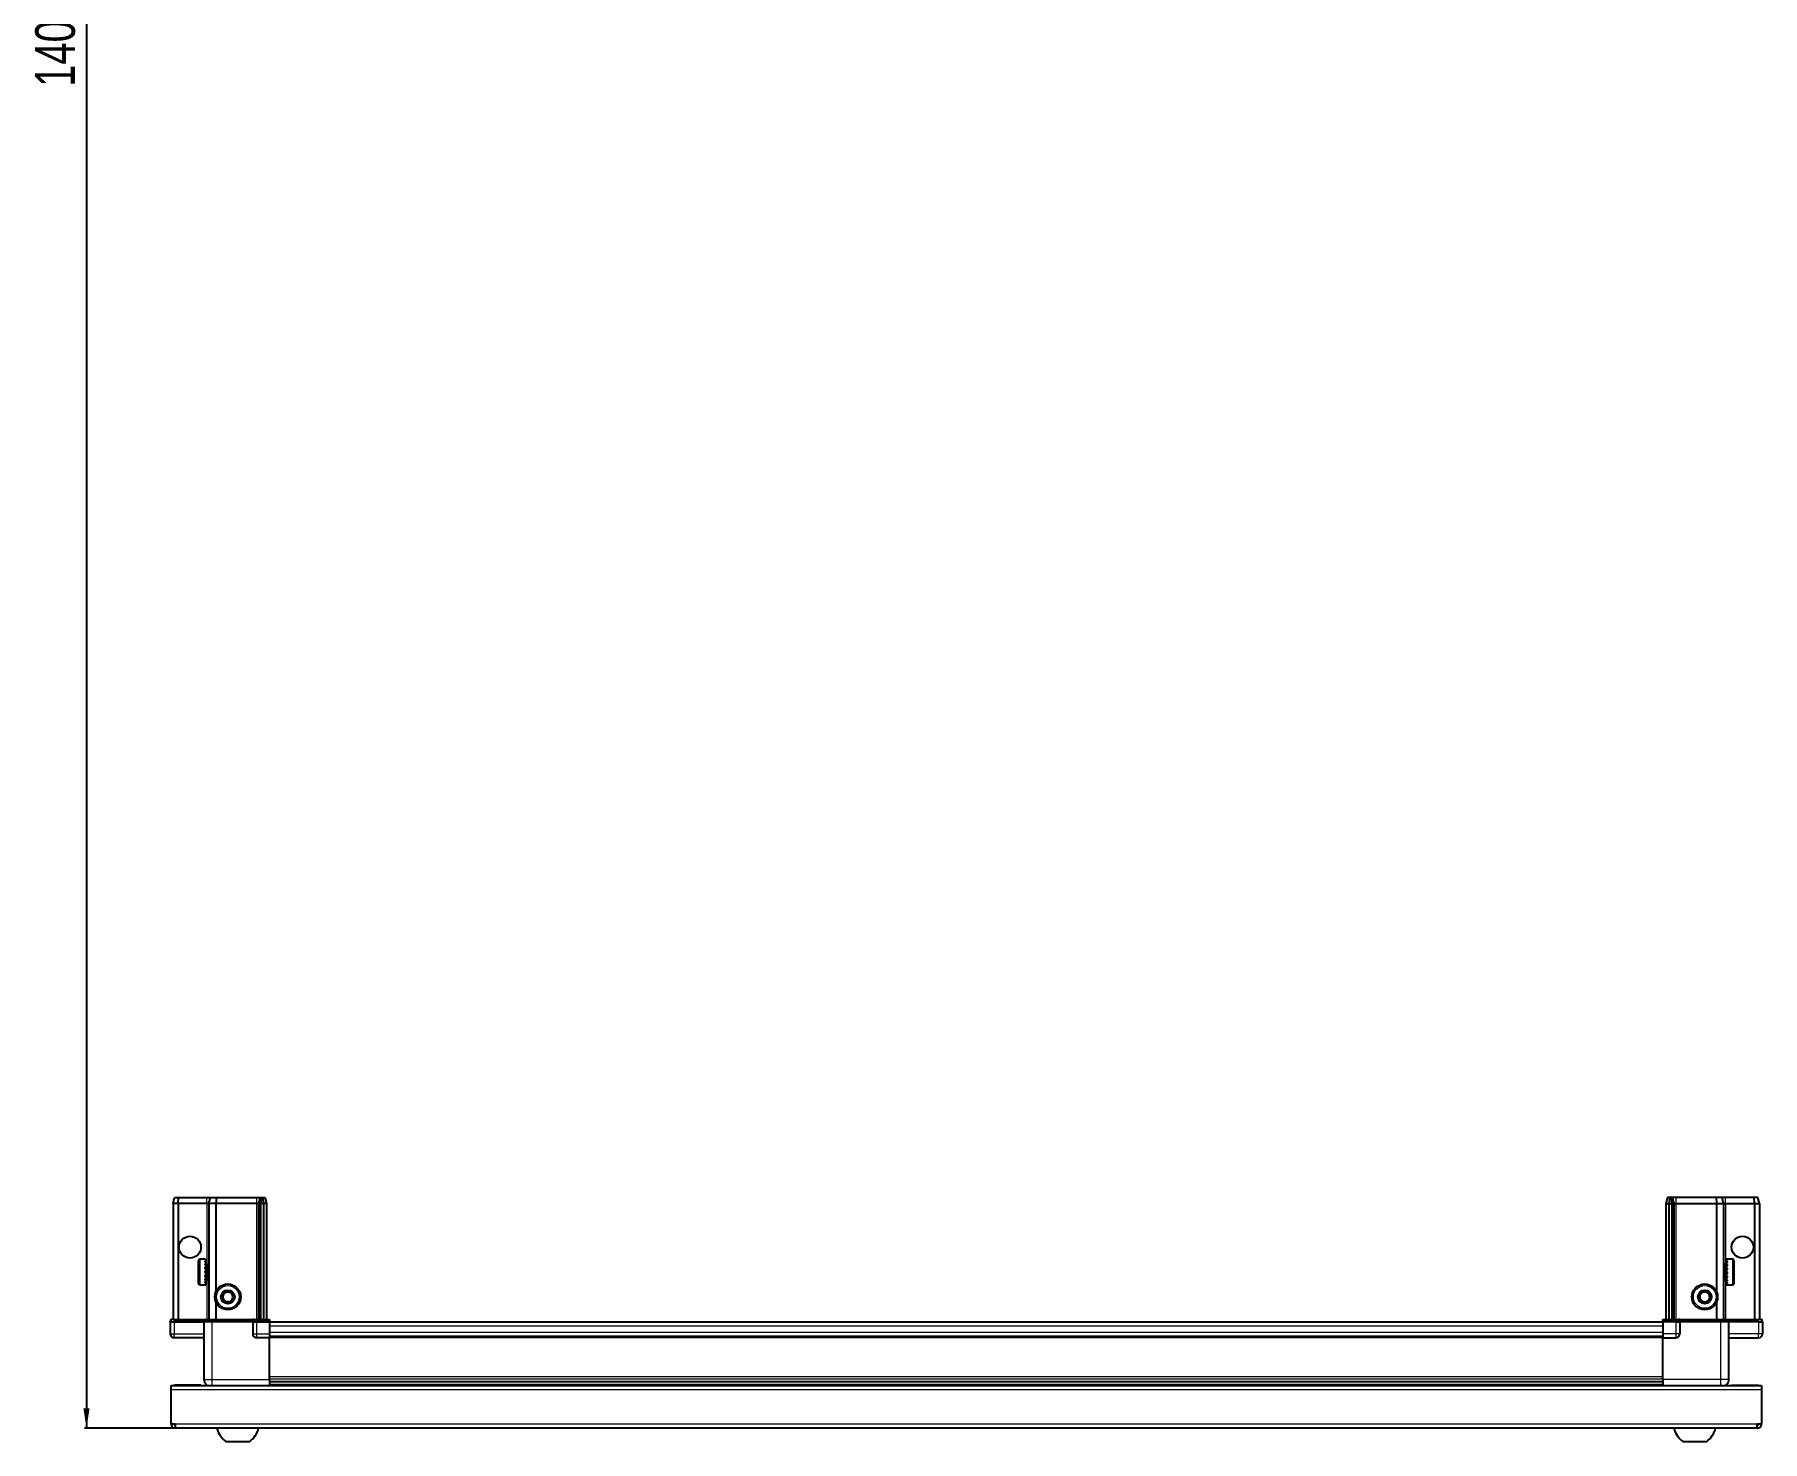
# Model space of a CAD drawing. Header units: millimetres. Extents: x 775 to 4319, y -686 to 2234.
# Drawn here: x 855 to 1723, y -686 to 21 of the extents above; entities that cross this region are included whole.
import ezdxf

# ---------------------------------------------------------------- set-up
doc = ezdxf.new("R2010")
doc.units = ezdxf.units.MM
doc.layers.add('FORMAT', color=7, linetype='Continuous')
doc.styles.add('SLDTEXTSTYLE0', font='TXT', dxfattribs={"width": 0.75})
doc.dimstyles.new('SLDDIMSTYLE0', dxfattribs={"dimtxt": 20, "dimasz": 10, "dimexe": 0, "dimexo": 0.0625, "dimgap": 5, "dimtad": 2, "dimdec": 1, "dimrnd": 1e-09, "dimzin": 12, "dimdsep": 46, "dimtxsty": 'SLDTEXTSTYLE0', "dimsah": 1, "dimcen": 0.09, "dimadec": 0, "dimazin": 3, "dimtfac": 1, "dimtofl": 0, "dimtmove": 0, "dimatfit": 3, "dimfxl": 0, "dimfrac": 2, "dimtolj": 1, "dimtzin": 12, "dimarcsym": 0})

# ---------------------------------------------------------------- blocks, each defined once
blk = doc.blocks.new('_D_10')
at = {"layer": 'FORMAT'}
for p, q in [((948.83, 728.1), (880.47, 728.1)), ((881.47, 728.1), (881.47, -678.9)), ((926.06, -678.9), (880.47, -678.9))]:
    blk.add_line(p, q, dxfattribs=at)
for points in [[(881.47, 728.1), (879.93, 718.1), (883.01, 718.1)], [(881.47, -678.9), (883.01, -668.9), (879.93, -668.9)]]:
    blk.add_solid(points, dxfattribs=at)
at = {"layer": 'FORMAT', "insert": (855.69, -4.96), "char_height": 20, "attachment_point": 1, "rotation": 90, "style": 'SLDTEXTSTYLE0'}
blk.add_mtext('1407', dxfattribs=at)

msp = doc.modelspace()

# ---------------------------------------------------------------- linework, layer by layer
at = {"color": 7, "linetype": 'Continuous', "lineweight": 25}
for p, q in [((924.97, -565.9), (925.77, -562.9)), ((925.77, -562.9), (927.63, -562.9)), ((927.47, -565.9), (927.63, -562.9)), ((927.63, -562.9), (941.97, -562.9)), ((941.97, -562.9), (943.77, -562.9)), ((942.97, -565.9), (943.77, -562.9)), ((943.77, -562.9), (946.8, -562.9)), ((946.8, -562.9), (946.47, -565.9)), ((946.8, -562.9), (966.97, -562.9)), ((966.97, -562.9), (968.77, -562.9)), ((968.77, -562.9), (967.97, -565.9)), ((968.77, -562.9), (969.51, -562.9)), ((969.51, -562.9), (968.97, -565.9)), ((969.51, -562.9), (970.02, -562.9)), ((970.02, -562.9), (971.17, -562.9)), ((970.02, -562.9), (970.47, -565.9)), ((971.17, -562.9), (971.97, -565.9)), ((1675.77, -562.9), (1674.97, -565.9)), ((1676.93, -562.9), (1675.77, -562.9)), ((1676.93, -562.9), (1676.47, -565.9)), ((1677.43, -562.9), (1676.93, -562.9)), ((1677.43, -562.9), (1677.97, -565.9)), ((1678.17, -562.9), (1677.43, -562.9)), ((1678.17, -562.9), (1678.97, -565.9)), ((1679.97, -562.9), (1678.17, -562.9)), ((1700.14, -562.9), (1679.97, -562.9)), ((1700.14, -562.9), (1700.47, -565.9)), ((1703.17, -562.9), (1700.14, -562.9)), ((1703.97, -565.9), (1703.17, -562.9)), ((1704.97, -562.9), (1703.17, -562.9)), ((1719.32, -562.9), (1704.97, -562.9)), ((1719.47, -565.9), (1719.32, -562.9)), ((1721.17, -562.9), (1719.32, -562.9)), ((1721.97, -565.9), (1721.17, -562.9)), ((927.47, -565.9), (924.97, -565.9)), ((924.97, -565.9), (924.97, -624.2)), ((941.97, -565.9), (927.47, -565.9)), ((927.47, -565.9), (927.47, -624.2)), ((942.97, -565.9), (941.97, -565.9)), ((946.47, -565.9), (942.97, -565.9)), ((942.97, -565.9), (942.97, -624.2)), ((946.47, -565.9), (946.47, -610.4)), ((966.97, -565.9), (946.47, -565.9)), ((967.97, -565.9), (966.97, -565.9)), ((968.97, -565.9), (967.97, -565.9)), ((967.97, -565.9), (967.97, -624.2)), ((968.97, -565.9), (968.97, -624.2)), ((970.47, -565.9), (968.97, -565.9)), ((970.47, -565.9), (970.47, -624.2)), ((971.97, -565.9), (970.47, -565.9)), ((971.97, -565.9), (971.97, -624.2)), ((1674.97, -565.9), (1676.47, -565.9)), ((1674.97, -565.9), (1674.97, -624.2)), ((1676.47, -565.9), (1677.97, -565.9)), ((1676.47, -565.9), (1676.47, -624.2)), ((1677.97, -565.9), (1678.97, -565.9)), ((1677.97, -565.9), (1677.97, -624.2)), ((1678.97, -565.9), (1678.97, -624.2)), ((1678.97, -565.9), (1679.97, -565.9)), ((1679.97, -565.9), (1700.47, -565.9)), ((1700.47, -565.9), (1700.47, -610.4)), ((1700.47, -565.9), (1703.97, -565.9)), ((1703.97, -565.9), (1703.97, -624.2)), ((1703.97, -565.9), (1704.97, -565.9)), ((1704.97, -565.9), (1719.47, -565.9)), ((1719.47, -565.9), (1719.47, -624.2)), ((1719.47, -565.9), (1721.97, -565.9)), ((1721.97, -565.9), (1721.97, -624.2)), ((937.77, -606.1), (937.77, -594.7)), ((940.97, -593.9), (938.57, -593.9)), ((940.97, -593.9), (940.97, -593.91)), ((940.97, -593.91), (941.47, -593.91)), ((940.97, -594.09), (941.47, -594.09)), ((940.97, -594.09), (940.97, -594.31)), ((940.97, -594.31), (941.47, -594.31)), ((940.97, -594.89), (941.47, -594.89)), ((940.97, -594.89), (940.97, -595.31)), ((940.97, -595.31), (941.47, -595.31)), ((940.97, -596.22), (941.47, -596.22)), ((940.97, -596.22), (940.97, -596.81)), ((940.97, -596.81), (941.47, -596.81)), ((940.97, -597.97), (941.47, -597.97)), ((940.97, -597.97), (940.97, -598.66)), ((940.97, -598.66), (941.47, -598.66)), ((941.47, -594.09), (941.47, -593.91)), ((941.47, -594.31), (941.47, -594.09)), ((941.47, -594.89), (941.47, -594.31)), ((941.47, -595.31), (941.47, -594.89)), ((941.47, -596.22), (941.47, -595.31)), ((941.57, -596), (941.47, -596)), ((941.47, -596.81), (941.47, -596.22)), ((941.47, -597.97), (941.47, -596.81)), ((941.47, -598.66), (941.47, -597.97)), ((941.47, -599.95), (941.47, -598.66)), ((941.57, -604.8), (941.57, -596)), ((942.45, -597.09), (941.97, -596.4)), ((941.97, -604.4), (941.97, -596.4)), ((942.94, -596.4), (942.45, -597.09)), ((942.45, -603.71), (942.45, -597.09)), ((942.97, -596.4), (942.94, -596.4)), ((942.94, -604.4), (942.94, -596.4)), ((1704, -596.4), (1703.97, -596.4)), ((1704.49, -597.09), (1704, -596.4)), ((1704, -596.4), (1704, -604.4)), ((1704.97, -596.4), (1704.49, -597.09)), ((1704.49, -597.09), (1704.49, -603.71)), ((1704.97, -596.4), (1704.97, -604.4)), ((1705.47, -596), (1705.37, -596)), ((1705.37, -596), (1705.37, -604.8)), ((1708.37, -593.9), (1705.47, -593.9)), ((1705.97, -593.9), (1705.47, -593.9)), ((1705.47, -593.9), (1705.47, -593.95)), ((1705.47, -593.95), (1705.47, -594.23)), ((1705.97, -593.95), (1705.47, -593.95)), ((1705.97, -594.23), (1705.47, -594.23)), ((1705.47, -594.23), (1705.47, -594.51)), ((1705.97, -594.51), (1705.47, -594.51)), ((1705.47, -594.51), (1705.47, -595.17)), ((1705.97, -595.17), (1705.47, -595.17)), ((1705.47, -595.17), (1705.47, -595.64)), ((1705.47, -595.64), (1705.47, -596.62)), ((1705.97, -595.64), (1705.47, -595.64)), ((1705.97, -596.62), (1705.47, -596.62)), ((1705.47, -596.62), (1705.47, -597.24)), ((1705.47, -597.24), (1705.47, -598.44)), ((1705.97, -597.24), (1705.47, -597.24)), ((1705.97, -598.44), (1705.47, -598.44)), ((1705.47, -598.44), (1705.47, -599.07)), ((1705.97, -593.95), (1705.97, -593.9)), ((1705.97, -594.51), (1705.97, -594.23)), ((1705.97, -595.64), (1705.97, -595.17)), ((1705.97, -597.24), (1705.97, -596.62)), ((1705.97, -599.15), (1705.97, -598.44)), ((1709.17, -594.7), (1709.17, -606.1)), ((938.57, -606.9), (940.97, -606.9)), ((940.97, -599.95), (941.47, -599.95)), ((940.97, -599.95), (940.97, -600.69)), ((940.97, -600.09), (941.47, -600.09)), ((940.97, -600.59), (941.47, -600.59)), ((940.97, -600.69), (941.47, -600.69)), ((940.97, -601.97), (941.47, -601.97)), ((940.97, -601.97), (940.97, -602.68)), ((940.97, -602.68), (941.47, -602.68)), ((940.97, -603.84), (941.47, -603.84)), ((940.97, -603.84), (940.97, -604.45)), ((940.97, -604.45), (941.47, -604.45)), ((940.97, -605.38), (941.47, -605.38)), ((940.97, -605.38), (940.97, -605.82)), ((940.97, -605.82), (941.47, -605.82)), ((940.97, -606.43), (941.47, -606.43)), ((940.97, -606.43), (940.97, -606.66)), ((940.97, -606.66), (941.47, -606.66)), ((940.97, -606.88), (941.47, -606.88)), ((940.97, -606.88), (940.97, -606.9)), ((940.97, -606.89), (941.47, -606.89)), ((941.47, -600.09), (941.47, -599.95)), ((941.47, -600.69), (941.47, -600.59)), ((941.47, -601.97), (941.47, -600.69)), ((941.47, -602.68), (941.47, -601.97)), ((941.47, -603.84), (941.47, -602.68)), ((941.47, -604.45), (941.47, -603.84)), ((941.47, -605.38), (941.47, -604.45)), ((941.47, -604.8), (941.57, -604.8)), ((941.47, -605.82), (941.47, -605.38)), ((941.47, -606.43), (941.47, -605.82)), ((941.47, -606.66), (941.47, -606.43)), ((941.47, -606.88), (941.47, -606.66)), ((941.47, -606.89), (941.47, -606.88)), ((941.97, -604.4), (942.45, -603.71)), ((942.45, -603.71), (942.94, -604.4)), ((942.94, -604.4), (942.97, -604.4)), ((1703.97, -604.4), (1704, -604.4)), ((1704, -604.4), (1704.49, -603.71)), ((1704.49, -603.71), (1704.97, -604.4)), ((1705.37, -604.8), (1705.47, -604.8)), ((1705.97, -599.07), (1705.47, -599.07)), ((1705.47, -599.15), (1705.47, -600.45)), ((1705.97, -599.15), (1705.47, -599.15)), ((1705.97, -600.45), (1705.47, -600.45)), ((1705.97, -600.93), (1705.47, -600.93)), ((1705.47, -600.93), (1705.47, -601.19)), ((1705.47, -601.19), (1705.47, -602.46)), ((1705.97, -601.19), (1705.47, -601.19)), ((1705.97, -602.46), (1705.47, -602.46)), ((1705.47, -602.46), (1705.47, -603.14)), ((1705.47, -603.14), (1705.47, -604.26)), ((1705.97, -603.14), (1705.47, -603.14)), ((1705.97, -604.26), (1705.47, -604.26)), ((1705.47, -604.26), (1705.47, -604.83)), ((1705.47, -604.83), (1705.47, -605.69)), ((1705.97, -604.83), (1705.47, -604.83)), ((1705.97, -605.69), (1705.47, -605.69)), ((1705.47, -605.69), (1705.47, -606.08)), ((1705.47, -606.08), (1705.47, -606.6)), ((1705.97, -606.08), (1705.47, -606.08)), ((1705.97, -606.6), (1705.47, -606.6)), ((1705.47, -606.6), (1705.47, -606.78)), ((1705.47, -606.78), (1705.47, -606.9)), ((1705.97, -606.78), (1705.47, -606.78)), ((1705.47, -606.9), (1708.37, -606.9)), ((1705.97, -601.19), (1705.97, -600.45)), ((1705.97, -603.14), (1705.97, -602.46)), ((1705.97, -604.83), (1705.97, -604.26)), ((1705.97, -606.08), (1705.97, -605.69)), ((1705.97, -606.78), (1705.97, -606.6)), ((946.47, -615.4), (946.47, -624.2)), ((1700.47, -615.4), (1700.47, -624.2)), ((923.97, -624.2), (923.47, -625.07)), ((925.47, -624.2), (923.97, -624.2)), ((925.47, -624.2), (940.27, -624.2)), ((940.27, -624.2), (940.47, -624.2)), ((940.47, -625.4), (940.47, -624.2)), ((940.47, -624.2), (944.47, -624.2)), ((944.47, -624.2), (964.77, -624.2)), ((964.77, -624.2), (964.97, -624.2)), ((964.97, -625.4), (964.97, -624.2)), ((965.65, -624.2), (964.97, -624.2)), ((965.65, -624.2), (973.47, -624.2)), ((973.47, -624.2), (973.47, -625.07)), ((1673.47, -624.2), (1681.29, -624.2)), ((1673.47, -625.07), (1673.47, -624.2)), ((1681.97, -624.2), (1681.29, -624.2)), ((1681.97, -625.4), (1681.97, -624.2)), ((1681.97, -624.2), (1682.17, -624.2)), ((1682.17, -624.2), (1702.47, -624.2)), ((1702.47, -624.2), (1706.47, -624.2)), ((1706.47, -625.4), (1706.47, -624.2)), ((1706.47, -624.2), (1706.67, -624.2)), ((1706.67, -624.2), (1721.47, -624.2)), ((1722.97, -624.2), (1721.47, -624.2)), ((1723.47, -625.07), (1722.97, -624.2)), ((1723.47, -625.07), (1722.97, -624.2)), ((923.47, -625.4), (923.47, -625.07)), ((923.47, -625.4), (925.47, -625.4)), ((923.47, -625.4), (923.47, -631.4)), ((940.27, -625.4), (925.47, -625.4)), ((925.47, -625.4), (940.27, -625.4)), ((940.47, -633.4), (925.47, -633.4)), ((940.47, -625.4), (940.27, -625.4)), ((944.47, -625.4), (940.47, -625.4)), ((940.47, -625.4), (940.47, -654.4)), ((964.77, -625.4), (944.47, -625.4)), ((964.97, -625.4), (964.77, -625.4)), ((964.97, -625.4), (966.97, -625.4)), ((964.97, -625.4), (964.97, -631.4)), ((973.47, -625.07), (966.97, -625.07)), ((973.47, -625.4), (966.97, -625.4)), ((966.97, -625.4), (973.47, -625.4)), ((973.47, -633.4), (966.97, -633.4)), ((973.47, -625.07), (973.47, -625.07)), ((973.47, -625.4), (973.47, -625.07)), ((973.47, -625.4), (973.47, -625.4)), ((973.47, -625.4), (973.47, -631.4)), ((1673.47, -625.55), (973.47, -625.55)), ((973.47, -631.4), (973.47, -633.4)), ((1673.47, -632.75), (973.47, -632.75)), ((973.47, -654.4), (973.47, -633.4)), ((1679.97, -625.07), (1673.47, -625.07)), ((1673.47, -625.4), (1673.47, -625.07)), ((1679.97, -625.4), (1673.47, -625.4)), ((1673.47, -625.4), (1673.47, -631.4)), ((1673.47, -631.4), (1673.47, -633.4)), ((1673.47, -633.4), (1679.97, -633.4)), ((1673.47, -654.4), (1673.47, -633.4)), ((1679.97, -625.4), (1681.97, -625.4)), ((1681.97, -625.4), (1679.97, -625.4)), ((1682.17, -625.4), (1681.97, -625.4)), ((1681.97, -625.4), (1681.97, -631.4)), ((1702.47, -625.4), (1682.17, -625.4)), ((1706.47, -625.4), (1702.47, -625.4)), ((1706.67, -625.4), (1706.47, -625.4)), ((1706.47, -625.4), (1706.47, -654.4)), ((1706.47, -633.4), (1721.47, -633.4)), ((1721.47, -625.4), (1706.67, -625.4)), ((1721.47, -625.4), (1723.47, -625.4)), ((1723.47, -625.4), (1723.47, -625.07)), ((1723.47, -625.4), (1723.47, -625.07)), ((1723.47, -625.4), (1723.47, -625.4)), ((1723.47, -625.4), (1723.47, -631.4)), ((923.97, -657.4), (1722.97, -657.4)), ((923.97, -659.5), (923.97, -657.4)), ((923.97, -676.8), (923.97, -659.5)), ((938.97, -657.3), (926.07, -657.3)), ((938.97, -657.3), (938.97, -657.4)), ((973.47, -655.42), (1673.47, -655.42)), ((973.47, -655.46), (1673.47, -655.46)), ((997.35, -657.25), (973.47, -657.25)), ((991.97, -657.4), (991.97, -657.25)), ((992.01, -657.4), (992.01, -657.25)), ((992.28, -657.4), (992.28, -657.25)), ((992.54, -657.4), (992.54, -657.25)), ((993.19, -657.4), (993.19, -657.25)), ((993.66, -657.4), (993.66, -657.25)), ((994.62, -657.4), (994.62, -657.25)), ((995.24, -657.4), (995.24, -657.25)), ((996.43, -657.4), (996.43, -657.25)), ((997.09, -657.4), (997.09, -657.25)), ((997.14, -657.4), (997.14, -657.25)), ((998.44, -657.25), (997.35, -657.25)), ((999.17, -657.25), (998.44, -657.25)), ((998.44, -657.4), (998.44, -657.25)), ((998.44, -657.25), (998.44, -657.25)), ((998.45, -657.4), (998.45, -657.25)), ((998.95, -657.4), (998.95, -657.25)), ((999.17, -657.4), (999.17, -657.25)), ((999.59, -657.25), (999.17, -657.25)), ((999.17, -657.25), (999.17, -657.25)), ((1647.35, -657.25), (999.59, -657.25)), ((1000.45, -657.4), (1000.45, -657.25)), ((1001.14, -657.4), (1001.14, -657.25)), ((1002.26, -657.4), (1002.26, -657.25)), ((1002.84, -657.4), (1002.84, -657.25)), ((1003.71, -657.4), (1003.71, -657.25)), ((1004.11, -657.4), (1004.11, -657.25)), ((1004.64, -657.4), (1004.64, -657.25)), ((1004.83, -657.4), (1004.83, -657.25)), ((1004.97, -657.4), (1004.97, -657.25)), ((1641.97, -657.4), (1641.97, -657.25)), ((1642.14, -657.4), (1642.14, -657.25)), ((1642.35, -657.4), (1642.35, -657.25)), ((1642.91, -657.4), (1642.91, -657.25)), ((1643.33, -657.4), (1643.33, -657.25)), ((1644.23, -657.4), (1644.23, -657.25)), ((1644.82, -657.4), (1644.82, -657.25)), ((1645.96, -657.4), (1645.96, -657.25)), ((1646.66, -657.4), (1646.66, -657.25)), ((1647.93, -657.25), (1647.35, -657.25)), ((1647.93, -657.4), (1647.93, -657.25)), ((1647.94, -657.25), (1647.93, -657.25)), ((1648.67, -657.25), (1647.94, -657.25)), ((1648.11, -657.4), (1648.11, -657.25)), ((1648.61, -657.4), (1648.61, -657.25)), ((1648.67, -657.4), (1648.67, -657.25)), ((1649.59, -657.25), (1648.67, -657.25)), ((1648.67, -657.25), (1648.67, -657.25)), ((1673.47, -657.25), (1649.59, -657.25)), ((1649.96, -657.4), (1649.96, -657.25)), ((1650.67, -657.4), (1650.67, -657.25)), ((1651.84, -657.4), (1651.84, -657.25)), ((1652.45, -657.4), (1652.45, -657.25)), ((1653.4, -657.4), (1653.4, -657.25)), ((1653.85, -657.4), (1653.85, -657.25)), ((1654.47, -657.4), (1654.47, -657.25)), ((1654.71, -657.4), (1654.71, -657.25)), ((1654.95, -657.4), (1654.95, -657.25)), ((1654.97, -657.4), (1654.97, -657.25)), ((1707.97, -657.3), (1720.87, -657.3)), ((1707.97, -657.3), (1707.97, -657.4)), ((1722.97, -657.4), (1722.97, -659.5)), ((1722.97, -659.5), (1722.97, -676.8)), ((926.07, -676.8), (923.97, -676.8)), ((926.07, -676.8), (926.07, -678.9)), ((1722.97, -676.8), (1720.87, -676.8)), ((1720.87, -678.9), (1720.87, -676.8)), ((1720.87, -678.9), (926.07, -678.9)), ((951.47, -685.5), (963.47, -685.5)), ((1683.47, -685.5), (1695.47, -685.5))]:
    msp.add_line(p, q, dxfattribs=at)
at = {"color": 8, "linetype": 'Continuous', "lineweight": 18}
for p, q in [((941.97, -565.9), (941.97, -562.9)), ((966.97, -562.9), (966.97, -565.9)), ((1679.97, -562.9), (1679.97, -565.9)), ((1704.97, -565.9), (1704.97, -562.9)), ((941.97, -565.9), (941.97, -596.4)), ((966.97, -565.9), (966.97, -624.2)), ((1679.97, -565.9), (1679.97, -624.2)), ((1704.97, -565.9), (1704.97, -596.4)), ((938.57, -606.9), (938.57, -593.9)), ((1708.37, -593.9), (1708.37, -606.9)), ((941.97, -604.4), (941.97, -624.2)), ((1704.97, -604.4), (1704.97, -624.2)), ((925.47, -625.4), (925.47, -624.2)), ((940.27, -625.4), (940.27, -624.2)), ((944.47, -625.4), (944.47, -624.2)), ((964.77, -625.4), (964.77, -624.2)), ((1682.17, -624.2), (1682.17, -625.4)), ((1702.47, -625.4), (1702.47, -624.2)), ((1706.67, -624.2), (1706.67, -625.4)), ((1721.47, -625.4), (1721.47, -624.2)), ((923.47, -631.4), (925.47, -631.4)), ((925.47, -625.4), (925.47, -631.4)), ((925.47, -631.4), (940.47, -631.4)), ((925.47, -633.4), (925.47, -631.4)), ((944.47, -625.4), (944.47, -654.4)), ((964.97, -631.4), (966.97, -631.4)), ((966.97, -625.4), (966.97, -625.07)), ((966.97, -625.4), (966.97, -631.4)), ((966.97, -631.4), (973.47, -631.4)), ((966.97, -631.4), (966.97, -633.4)), ((973.47, -625.4), (973.47, -625.07)), ((1673.47, -627.55), (973.47, -627.55)), ((1673.47, -630.75), (973.47, -630.75)), ((1673.47, -633.4), (973.47, -633.4)), ((1679.97, -631.4), (1673.47, -631.4)), ((1679.97, -625.4), (1679.97, -625.07)), ((1679.97, -625.4), (1679.97, -631.4)), ((1679.97, -631.4), (1679.97, -633.4)), ((1681.97, -631.4), (1679.97, -631.4)), ((1702.47, -625.4), (1702.47, -654.4)), ((1721.47, -631.4), (1706.47, -631.4)), ((1721.47, -625.4), (1721.47, -631.4)), ((1723.47, -631.4), (1721.47, -631.4)), ((1721.47, -633.4), (1721.47, -631.4)), ((1722.97, -659.5), (923.97, -659.5)), ((926.07, -657.4), (926.07, -657.3)), ((944.47, -654.4), (973.47, -654.4)), ((973.47, -652.8), (1673.47, -652.8)), ((1673.47, -654.22), (973.47, -654.22)), ((973.47, -656.66), (1673.47, -656.66)), ((1702.47, -654.4), (1673.47, -654.4)), ((1720.87, -657.4), (1720.87, -657.3)), ((1720.87, -676.8), (926.07, -676.8))]:
    msp.add_line(p, q, dxfattribs=at)
at = {"color": 7, "linetype": 'Continuous', "lineweight": 25, "flags": 128}
for points in [[(926.07, -657.3), (925.66, -657.34), (925.43, -657.4)], [(1721.51, -657.4), (1721.28, -657.34), (1720.87, -657.3)]]:
    msp.add_lwpolyline(points, dxfattribs=at)
at = {"color": 7, "linetype": 'Continuous', "lineweight": 25}
for centre, radius in [((933.47, -587.9), 5.5), ((1713.47, -587.9), 5.5), ((952.47, -612.9), 6.5), ((1694.47, -612.9), 6.5), ((952.47, -612.9), 3.46), ((1694.47, -612.9), 3.46)]:
    msp.add_circle(centre, radius, dxfattribs=at)
at = {"color": 8, "linetype": 'Continuous', "lineweight": 18}
for centre in [(952.47, -612.9), (1694.47, -612.9)]:
    msp.add_circle(centre, 5.7, dxfattribs=at)
at = {"color": 7, "linetype": 'Continuous', "lineweight": 25}
for centre, radius, start, end in [((938.57, -594.7), 0.8, 90, 180), ((941.97, -596), 0.4, 180, 270), ((1704.97, -596), 0.4, 270, 0), ((1708.37, -594.7), 0.8, 360, 90), ((938.57, -606.1), 0.8, 180, 270), ((941.97, -604.8), 0.4, 90, 180), ((1704.97, -604.8), 0.4, 360, 90), ((1708.37, -606.1), 0.8, 270, 0), ((952.47, -612.9), 2.5, 147.37605, 207.37605), ((952.47, -612.9), 2.5, 207.37605, 267.37605), ((952.47, -612.9), 2.5, 87.37605, 147.37605), ((952.47, -612.9), 2.5, 267.37605, 327.37605), ((952.47, -612.9), 2.5, 27.37605, 87.37605), ((952.47, -612.9), 2.5, 327.37605, 27.37605), ((1694.47, -612.9), 2.5, 134.67671, 194.67671), ((1694.47, -612.9), 2.5, 194.67671, 254.67671), ((1694.47, -612.9), 2.5, 74.67671, 134.67671), ((1694.47, -612.9), 2.5, 254.67671, 314.67671), ((1694.47, -612.9), 2.5, 14.67671, 74.67671), ((1694.47, -612.9), 2.5, 314.67671, 14.67671), ((925.47, -631.4), 2, 180, 270), ((966.97, -631.4), 2, 180, 270), ((1679.97, -631.4), 2, 270, 0), ((1721.47, -631.4), 2, 270, 0), ((926.07, -676.8), 2.1, 180, 270), ((926.07, -676.8), 0.6, 180, 270), ((1720.87, -676.8), 2.1, 270, 0), ((1720.87, -676.8), 0.6, 270, 0), ((958.5, -675.88), 11.91, 194.70035, 233.8734), ((956.45, -675.88), 11.91, 306.1266, 345.29965), ((1690.5, -675.88), 11.91, 194.70035, 233.8734), ((1688.45, -675.88), 11.91, 306.1266, 345.29965)]:
    msp.add_arc(centre, radius, start, end, dxfattribs=at)
for centre, start_param, end_param in [((966.97, -621.6), 2.418858, 3.141593), ((1679.97, -621.6), 3.141593, 3.864327)]:
    msp.add_ellipse(centre, major_axis=(0, 3.46), ratio=0.57735, start_param=start_param, end_param=end_param, dxfattribs=at)
for points, knots in [([(949.59, -612.77), (949.86, -612.33), (950.39, -611.52), (950.9, -610.71), (951.14, -610.34)], [0, 0, 0, 0, 0.5346859, 1, 1, 1, 1]), ([(950.91, -615.33), (950.86, -615.22), (950.58, -614.69), (950.12, -613.81), (949.75, -613.07), (949.59, -612.77)], [0, 0, 0, 0, 0.133125, 0.637099, 1, 1, 1, 1]), ([(953.8, -615.46), (953.28, -615.44), (952.32, -615.4), (951.36, -615.35), (950.91, -615.33)], [0, 0, 0, 0, 0.534686, 1, 1, 1, 1]), ([(951.14, -610.34), (951.66, -610.36), (952.62, -610.4), (953.58, -610.45), (954.03, -610.47)], [0, 0, 0, 0, 0.5346859, 1, 1, 1, 1]), ([(955.35, -613.03), (955.08, -613.47), (954.56, -614.28), (954.04, -615.09), (953.8, -615.46)], [0, 0, 0, 0, 0.534686, 1, 1, 1, 1]), ([(954.03, -610.47), (954.19, -610.77), (954.56, -611.51), (955.02, -612.39), (955.3, -612.92), (955.35, -613.03)], [0, 0, 0, 0, 0.362901, 0.866875, 1, 1, 1, 1]), ([(1691.69, -612.14), (1692.05, -611.77), (1692.74, -611.1), (1693.42, -610.42), (1693.74, -610.11)], [0, 0, 0, 0, 0.534686, 1, 1, 1, 1]), ([(1692.42, -614.93), (1692.33, -614.6), (1692.12, -613.8), (1691.87, -612.84), (1691.72, -612.26), (1691.69, -612.14)], [0, 0, 0, 0, 0.362901, 0.866875, 1, 1, 1, 1]), ([(1695.2, -615.69), (1694.7, -615.56), (1693.77, -615.3), (1692.85, -615.05), (1692.42, -614.93)], [0, 0, 0, 0, 0.534686, 1, 1, 1, 1]), ([(1693.74, -610.11), (1694.24, -610.24), (1695.17, -610.5), (1696.09, -610.75), (1696.52, -610.87)], [0, 0, 0, 0, 0.5346859, 1, 1, 1, 1]), ([(1697.25, -613.66), (1696.89, -614.03), (1696.2, -614.7), (1695.52, -615.38), (1695.2, -615.69)], [0, 0, 0, 0, 0.5346859, 1, 1, 1, 1]), ([(1696.52, -610.87), (1696.56, -610.99), (1696.71, -611.57), (1696.96, -612.53), (1697.17, -613.33), (1697.25, -613.66)], [0, 0, 0, 0, 0.133125, 0.637099, 1, 1, 1, 1]), ([(940.47, -654.4), (940.52, -654.84), (940.59, -655.52), (941.02, -656.33), (941.48, -656.89), (941.88, -657.25), (942.15, -657.38), (942.19, -657.4)], [0, 0, 0, 0, 0.363018, 0.558438, 0.758004, 0.95757, 1, 1, 1, 1]), ([(973.47, -654.4), (973.47, -654.8), (973.47, -655.59), (973.47, -656.6), (973.47, -657.23), (973.47, -657.39), (973.47, -657.4)], [0, 0, 0, 0, 0.32552, 0.65104, 0.97656, 1, 1, 1, 1]), ([(1673.47, -654.4), (1673.47, -654.8), (1673.47, -655.59), (1673.47, -656.6), (1673.47, -657.23), (1673.47, -657.39), (1673.47, -657.4)], [0, 0, 0, 0, 0.32552, 0.65104, 0.97656, 1, 1, 1, 1]), ([(1706.47, -654.4), (1706.42, -654.84), (1706.35, -655.52), (1705.92, -656.33), (1705.46, -656.89), (1705.06, -657.25), (1704.8, -657.38), (1704.75, -657.4)], [0, 0, 0, 0, 0.363018, 0.558438, 0.758004, 0.95757, 1, 1, 1, 1])]:
    msp.add_open_spline(points, degree=3, knots=knots, dxfattribs=at)
at = {"color": 8, "linetype": 'Continuous', "lineweight": 18}
for points in [[(940.47, -654.4), (940.53, -654.4), (940.65, -654.4), (941.58, -654.4), (942.9, -654.4), (943.95, -654.4), (944.47, -654.4)], [(1706.47, -654.4), (1706.41, -654.4), (1706.29, -654.4), (1705.37, -654.4), (1704.04, -654.4), (1702.99, -654.4), (1702.47, -654.4)]]:
    msp.add_open_spline(points, degree=3, dxfattribs=at)
for points in [[(944.47, -654.4), (944.47, -654.84), (944.47, -655.52), (944.47, -656.33), (944.47, -656.89), (944.47, -657.25), (944.47, -657.38), (944.47, -657.4)], [(1702.47, -654.4), (1702.47, -654.84), (1702.47, -655.52), (1702.47, -656.33), (1702.47, -656.89), (1702.47, -657.25), (1702.47, -657.38), (1702.47, -657.4)]]:
    msp.add_open_spline(points, degree=3, knots=[0, 0, 0, 0, 0.3630185, 0.5584377, 0.7580039, 0.9575702, 1, 1, 1, 1], dxfattribs=at)

# ---------------------------------------------------------------- dimensions: what is measured, and where the dimension line sits
at = {"layer": 'FORMAT'}
dim = msp.add_linear_dim(base=(881.47, -678.9), p1=(948.84, 728.1), p2=(926.07, -678.9), angle=90, dimstyle='SLDDIMSTYLE0', dxfattribs=at)
dim.commit()
dim.dimension.update_dxf_attribs({"geometry": '_D_10', "text_midpoint": (881.47, 24.6), "dimtype": 160})

doc.saveas('drawing.dxf')
